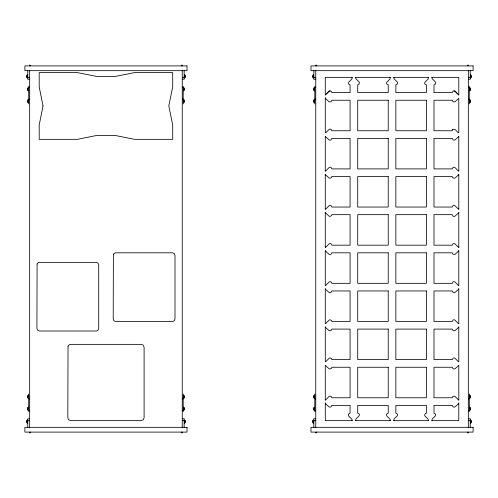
<?xml version="1.0" encoding="UTF-8"?>
<svg xmlns="http://www.w3.org/2000/svg" width="498" height="498" viewBox="0 0 498 498"><rect width="100%" height="100%" fill="white"/><g stroke="black" fill="none" stroke-linecap="round" stroke-linejoin="round"><path stroke-width="0.75" d="M325.642 94.514L329.147 91.047L330.056 90.891L331.618 91.694L331.774 92.609L350.082 92.609L350.082 84.784L349.173 84.635L348.37 83.073L348.712 82.158L351.993 78.883L351.993 77.352M330.056 90.891L329.147 91.234L325.866 94.514L325.287 94.514M458.44 94.514L454.935 91.047L454.027 90.891L453.118 91.047L452.309 92.609L434.001 92.609L434.001 84.784L434.91 84.635L435.719 83.073L435.563 82.158L432.096 78.659L432.096 77.352M27.378 75.242L26.425 75.242L26.425 77.551L27.378 77.551M184.534 75.242L185.486 75.242L185.486 77.551L184.534 77.551M313.466 75.242L312.514 75.242L312.514 77.551L313.466 77.551M470.622 75.242L471.575 75.242L471.575 77.551L470.622 77.551M26.425 76.393L27.378 76.393M184.534 76.393L185.486 76.393M312.514 76.393L313.466 76.393M470.622 76.393L471.575 76.393M27.764 77.352L29.668 77.352M182.249 77.352L184.154 77.352M313.846 77.352L315.751 77.352M352.453 77.352L325.287 77.352L325.287 95.211M355.56 77.352L390.488 77.352M393.594 77.352L428.523 77.352M431.629 77.352L458.795 77.352L458.795 95.211M468.332 77.352L470.237 77.352M29.668 79.257L27.764 79.257L27.764 70.672M182.249 79.257L184.154 79.257L184.154 70.672M315.751 79.257L313.846 79.257L313.846 70.672M468.332 79.257L470.237 79.257L470.237 70.672M28.716 87.2L29.668 87.2M182.249 87.2L183.202 87.2M314.798 87.2L315.751 87.2M468.332 87.2L469.284 87.2M28.33 88.065L27.378 88.065L27.378 90.375L28.33 90.375M183.581 88.065L184.534 88.065L184.534 90.375L183.581 90.375M314.419 88.065L313.466 88.065L313.466 90.375L314.419 90.375M469.67 88.065L470.622 88.065L470.622 90.375L469.67 90.375M27.378 89.223L28.33 89.223M183.581 89.223L184.534 89.223M313.466 89.223L314.419 89.223M469.67 89.223L470.622 89.223M458.795 94.514L458.216 94.514L454.935 91.234L454.027 90.891M325.287 98.33L329.147 101.797L330.056 101.953L330.965 101.797L331.774 100.235L350.082 100.235L350.082 130.75L331.774 130.75L331.618 129.841L330.056 129.038L329.147 129.38L325.866 132.661L325.287 132.661L325.287 97.546M28.716 99.164L29.668 99.164M182.249 99.164L183.202 99.164M314.798 99.164L315.751 99.164M468.332 99.164L469.284 99.164M28.33 100.036L27.378 100.036L27.378 102.345L28.33 102.345M183.581 100.036L184.534 100.036L184.534 102.345L183.581 102.345M314.419 100.036L313.466 100.036L313.466 102.345L314.419 102.345M469.67 100.036L470.622 100.036L470.622 102.345L469.67 102.345M27.378 101.187L28.33 101.187M183.581 101.187L184.534 101.187M313.466 101.187L314.419 101.187M469.67 101.187L470.622 101.187M325.287 136.471L329.147 139.944L330.056 140.1L330.965 139.944L331.774 138.382L350.082 138.382L350.082 168.897L331.774 168.897L330.965 167.334L330.056 167.179L329.147 167.521L325.866 170.802L325.287 170.802M458.795 136.471L454.935 139.944L454.027 140.1L453.118 139.944L452.309 138.382L434.001 138.382L434.001 168.897L452.309 168.897L453.118 167.334L454.027 167.179L454.935 167.521L458.216 170.802L458.795 170.802M325.287 174.617L329.147 178.091L330.056 178.24L331.618 177.437L331.774 176.522L350.082 176.522L350.082 207.044L331.774 207.044L330.965 205.481L330.056 205.325L329.147 205.668L325.866 208.948L325.287 208.948M458.795 174.617L454.935 178.091L454.027 178.24L452.464 177.437L452.309 176.522L434.001 176.522L434.001 207.044L452.309 207.044L452.464 206.128L454.027 205.325L454.935 205.668L458.216 208.948L458.795 208.948M325.287 212.764L329.147 216.232L330.056 216.387L331.618 215.578L331.774 214.669L350.082 214.669L350.082 245.184L331.774 245.184L330.965 243.622L330.056 243.466L329.147 243.815L325.866 247.095L325.287 247.095M458.795 212.764L454.935 216.232L454.027 216.387L453.118 216.232L452.309 214.669L434.001 214.669L434.001 245.184L452.309 245.184L453.118 243.622L454.027 243.466L454.935 243.815L458.216 247.095L458.795 247.095M325.287 250.905L329.147 254.378L330.056 254.534L330.965 254.378L331.774 252.816L350.082 252.816L350.082 283.331L331.774 283.331L331.618 282.422L330.056 281.613L329.147 281.955L325.866 285.236L325.287 285.236M458.795 250.905L454.935 254.378L454.027 254.534L452.464 253.725L452.309 252.816L434.001 252.816L434.001 283.331L452.309 283.331L453.118 281.768L454.027 281.613L454.935 281.955L458.216 285.236L458.795 285.236M325.287 289.052L329.147 292.519L330.056 292.675L330.965 292.519L331.774 290.957L350.082 290.957L350.082 321.478L331.774 321.478L331.618 320.563L330.056 319.76L329.147 320.102L325.866 323.383L325.287 323.383M458.795 289.052L454.935 292.519L454.027 292.675L452.464 291.872L452.309 290.957L434.001 290.957L434.001 321.478L452.309 321.478L453.118 319.909L454.027 319.76L454.935 320.102L458.216 323.383L458.795 323.383M325.287 327.198L329.147 330.666L330.056 330.821L330.965 330.666L331.774 329.103L350.082 329.103L350.082 359.618L331.774 359.618L331.618 358.709L330.056 357.9L329.147 358.249L325.866 361.529L325.287 361.529M458.795 327.198L454.935 330.666L454.027 330.821L453.118 330.666L452.309 329.103L434.001 329.103L434.001 359.618L452.309 359.618L453.118 358.056L454.027 357.9L454.935 358.249L458.216 361.529L458.795 361.529M28.33 395.655L27.378 395.655L27.378 397.964L28.33 397.964M183.581 395.655L184.534 395.655L184.534 397.964L183.581 397.964M314.419 395.655L313.466 395.655L313.466 397.964L314.419 397.964M469.67 395.655L470.622 395.655L470.622 397.964L469.67 397.964M27.378 396.813L28.33 396.813M183.581 396.813L184.534 396.813M313.466 396.813L314.419 396.813M469.67 396.813L470.622 396.813M28.716 398.836L29.668 398.836M182.249 398.836L183.202 398.836M314.798 398.836L315.751 398.836M468.332 398.836L469.284 398.836M325.287 399.67L325.866 399.67L329.147 396.389L330.056 396.047L331.618 396.856L331.774 397.765L350.082 397.765L350.082 367.25L331.774 367.25L331.618 368.159L330.056 368.962L329.147 368.813L325.287 365.339L325.287 400.454M458.795 399.67L458.216 399.67L454.935 396.389L454.027 396.047L452.464 396.856L452.309 397.765L434.001 397.765L434.001 367.25L452.309 367.25L453.118 368.813L454.027 368.962L454.935 368.813L458.795 365.339L458.795 400.454M325.287 403.486L329.147 406.953L330.056 407.109L330.965 406.953L331.774 405.391L350.082 405.391L350.082 413.216L349.173 413.365L348.37 414.927L348.519 415.842L351.993 419.341L351.993 420.648M458.795 403.486L454.935 406.953L454.027 407.109L453.118 406.953L452.309 405.391L434.001 405.391L434.001 413.216L435.563 414.019L435.719 414.927L435.377 415.842L432.096 419.117L432.096 420.648M28.33 407.625L27.378 407.625L27.378 409.935L28.33 409.935M183.581 407.625L184.534 407.625L184.534 409.935L183.581 409.935M314.419 407.625L313.466 407.625L313.466 409.935L314.419 409.935M469.67 407.625L470.622 407.625L470.622 409.935L469.67 409.935M27.378 408.777L28.33 408.777M183.581 408.777L184.534 408.777M313.466 408.777L314.419 408.777M469.67 408.777L470.622 408.777M28.716 410.8L29.668 410.8M182.249 410.8L183.202 410.8M314.798 410.8L315.751 410.8M468.332 410.8L469.284 410.8M29.668 418.743L27.764 418.743L27.764 427.328M182.249 418.743L184.154 418.743L184.154 427.328M315.751 418.743L313.846 418.743L313.846 427.328M468.332 418.743L470.237 418.743L470.237 427.328M27.378 420.449L26.425 420.449L26.425 422.758L27.378 422.758M184.534 420.449L185.486 420.449L185.486 422.758L184.534 422.758M313.466 420.449L312.514 420.449L312.514 422.758L313.466 422.758M470.622 420.449L471.575 420.449L471.575 422.758L470.622 422.758M27.764 420.648L29.668 420.648M182.249 420.648L184.154 420.648M313.846 420.648L315.751 420.648M352.453 420.648L325.287 420.648L325.287 402.789M355.56 420.648L390.488 420.648M393.594 420.648L428.523 420.648M431.629 420.648L458.795 420.648L458.795 402.789M468.332 420.648L470.237 420.648M26.425 421.607L27.378 421.607M184.534 421.607L185.486 421.607M312.514 421.607L313.466 421.607M470.622 421.607L471.575 421.607M470.622 74.681L470.622 78.111M470.622 419.889L470.622 423.319M469.67 87.505L469.67 90.935M469.67 99.476L469.67 102.905M469.67 395.095L469.67 398.525M469.67 407.065L469.67 410.495M469.284 86.459L469.284 103.951M469.284 394.049L469.284 411.541M468.332 65.051L468.332 65.792L467.379 65.792L467.379 65.051M468.332 70.143L468.332 427.857M468.332 432.949L468.332 432.208L467.379 432.208L467.379 432.949M458.795 136.377L458.795 171.331M458.795 174.437L458.795 209.39M458.795 212.497L458.795 247.444M458.795 250.556L458.795 285.503M458.795 288.61L458.795 323.563M458.795 326.669L458.795 361.623M428.28 77.352L428.28 78.883L424.999 82.158L424.657 83.073L424.813 83.981L426.375 84.784L426.375 92.609L395.854 92.609L395.854 84.784L396.769 84.635L397.572 83.073L397.423 82.158L393.949 78.659L393.949 77.352M428.28 420.648L428.28 419.341L424.813 415.842L424.657 414.927L425.46 413.365L426.375 413.216L426.375 405.391L395.854 405.391L395.854 413.216L397.423 414.019L397.572 414.927L397.23 415.842L393.949 419.117L393.949 420.648M390.133 77.352L390.133 78.883L386.859 82.158L386.51 83.073L386.666 83.981L388.228 84.784L388.228 92.609L357.713 92.609L357.713 84.784L358.622 84.635L359.432 83.073L359.276 82.158L355.802 78.659L355.802 77.352M390.133 420.648L390.133 419.341L386.666 415.842L386.51 414.927L386.666 414.019L388.228 413.216L388.228 405.391L357.713 405.391L357.713 413.216L359.276 414.019L359.432 414.927L359.083 415.842L355.802 419.117L355.802 420.648M325.287 136.377L325.287 171.331M325.287 174.437L325.287 209.39M325.287 212.497L325.287 247.444M325.287 250.556L325.287 285.503M325.287 288.61L325.287 323.563M325.287 326.669L325.287 361.623M316.709 65.051L316.709 65.792L315.751 65.792L315.751 65.051M316.709 432.949L316.709 432.208L315.751 432.208L315.751 432.949M315.751 70.143L315.751 427.857M314.798 86.459L314.798 103.951M314.798 394.049L314.798 411.541M314.419 87.505L314.419 90.935M314.419 99.476L314.419 102.905M314.419 395.095L314.419 398.525M314.419 407.065L314.419 410.495M313.466 74.681L313.466 78.111M313.466 419.889L313.466 423.319M184.534 74.681L184.534 78.111M184.534 419.889L184.534 423.319M183.581 87.505L183.581 90.935M183.581 99.476L183.581 102.905M183.581 395.095L183.581 398.525M183.581 407.065L183.581 410.495M183.202 86.459L183.202 103.951M183.202 394.049L183.202 411.541M182.249 65.051L182.249 65.792L181.291 65.792L181.291 65.051M182.249 70.143L182.249 427.857M182.249 432.949L182.249 432.208L181.291 432.208L181.291 432.949M30.621 65.051L30.621 65.792L29.668 65.792L29.668 65.051M30.621 432.949L30.621 432.208L29.668 432.208L29.668 432.949M29.668 70.143L29.668 427.857M28.716 86.459L28.716 103.951M28.716 394.049L28.716 411.541M28.33 87.505L28.33 90.935M28.33 99.476L28.33 102.905M28.33 395.095L28.33 398.525M28.33 407.065L28.33 410.495M27.378 74.681L27.378 78.111M27.378 419.889L27.378 423.319M452.464 129.841L452.309 130.75L434.001 130.75L434.001 100.235L452.309 100.235L453.118 101.797L454.027 101.953L454.935 101.797L458.795 98.33L458.795 132.661L458.216 132.661L454.935 129.38L453.118 129.187L452.464 129.841M37.095 263.94L36.914 328.437L37.593 330.255L39.23 331.008L96.394 331.008L98.031 330.255L98.71 328.437L98.71 264.924L98.031 263.106L96.394 262.353L39.23 262.353L38.346 262.546L37.095 263.94M113.382 254.403L113.208 318.901L113.886 320.718L115.524 321.478L172.681 321.478L174.319 320.718L174.997 318.901L174.997 255.387L174.319 253.569L172.681 252.816L115.524 252.816L113.886 253.569L113.382 254.403M68.033 346.129L67.815 417.791L68.649 419.814L70.672 420.648L141.239 420.648L143.262 419.814L144.103 417.791L144.103 347.224L143.262 345.201L141.239 344.361L70.672 344.361L69.577 344.579L68.033 346.129M43.021 105.956L39.205 125.029L39.205 139.334L77.352 139.334L96.419 135.518L115.492 135.518L134.566 139.334L172.713 139.334L172.713 125.029L168.797 105.956L172.713 86.882L172.713 72.584L134.566 72.584L115.492 76.393L96.419 76.393L77.352 72.584L39.205 72.584L39.205 86.882L43.021 105.956M187.018 65.904L24.9 65.904L24.9 70.672L187.018 70.672L187.018 65.904M473.1 65.904L310.982 65.904L310.982 70.672L473.1 70.672L473.1 65.904M388.228 100.235L357.713 100.235L357.713 130.75L388.228 130.75L388.228 100.235M426.375 100.235L395.854 100.235L395.854 130.75L426.375 130.75L426.375 100.235M388.228 138.382L357.713 138.382L357.713 168.897L388.228 168.897L388.228 138.382M426.375 138.382L395.854 138.382L395.854 168.897L426.375 168.897L426.375 138.382M388.228 176.522L357.713 176.522L357.713 207.044L388.228 207.044L388.228 176.522M426.375 176.522L395.854 176.522L395.854 207.044L426.375 207.044L426.375 176.522M388.228 214.669L357.713 214.669L357.713 245.184L388.228 245.184L388.228 214.669M426.375 214.669L395.854 214.669L395.854 245.184L426.375 245.184L426.375 214.669M388.228 252.816L357.713 252.816L357.713 283.331L388.228 283.331L388.228 252.816M426.375 252.816L395.854 252.816L395.854 283.331L426.375 283.331L426.375 252.816M388.228 290.957L357.713 290.957L357.713 321.478L388.228 321.478L388.228 290.957M426.375 290.957L395.854 290.957L395.854 321.478L426.375 321.478L426.375 290.957M388.228 329.103L357.713 329.103L357.713 359.618L388.228 359.618L388.228 329.103M426.375 329.103L395.854 329.103L395.854 359.618L426.375 359.618L426.375 329.103M388.228 367.25L357.713 367.25L357.713 397.765L388.228 397.765L388.228 367.25M426.375 367.25L395.854 367.25L395.854 397.765L426.375 397.765L426.375 367.25M187.018 427.328L24.9 427.328L24.9 432.096L187.018 432.096L187.018 427.328M473.1 427.328L310.982 427.328L310.982 432.096L473.1 432.096L473.1 427.328"/></g></svg>
